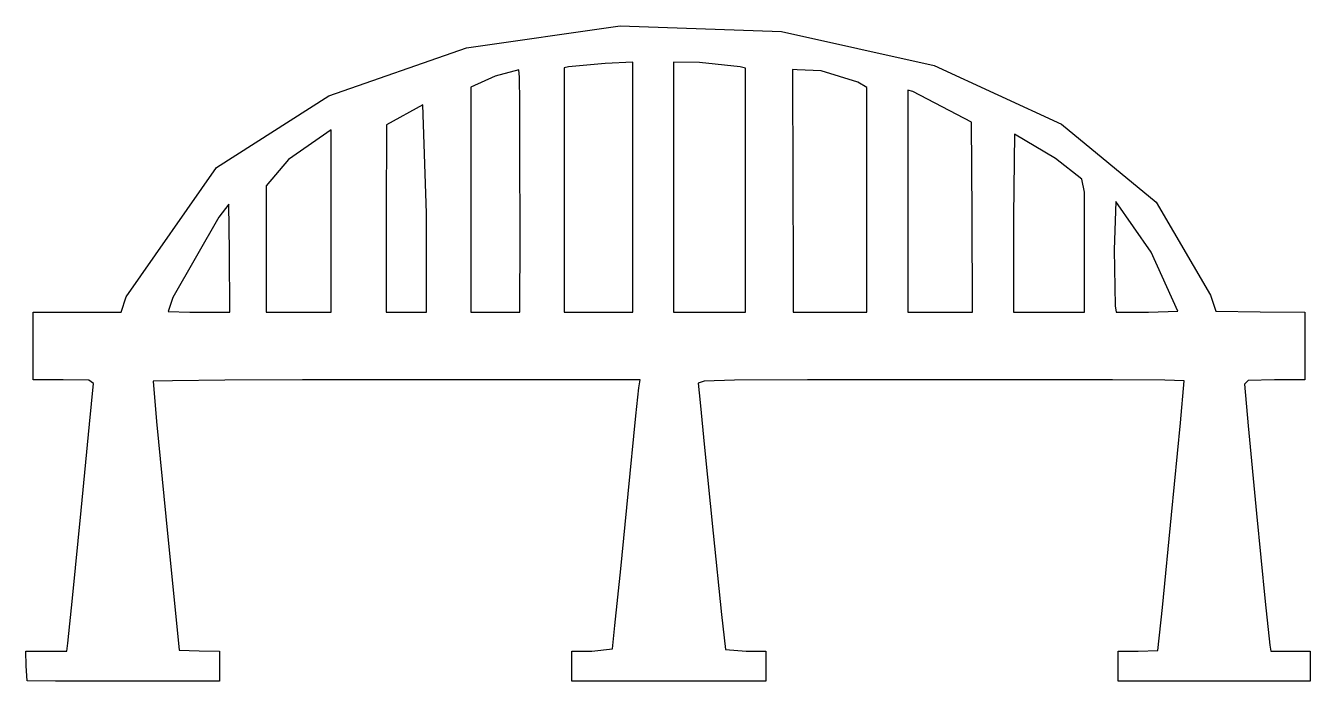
# Model space of a CAD drawing. Extents: x 0 to 12, y 0 to 6.1.
import ezdxf

# ---------------------------------------------------------------- set-up
doc = ezdxf.new("R2010")
doc.units = 0
doc.layers.get('0').update_dxf_attribs({"linetype": 'CONTINUOUS'})

msp = doc.modelspace()

# ---------------------------------------------------------------- linework, layer by layer
at = {"color": 0}
for p, q in [((4.11621, 5.91728), (5.5535, 6.12539)), ((5.5535, 6.12539), (7.06106, 6.07025)), ((7.06106, 6.07025), (8.48596, 5.75194)), ((2.83049, 5.46943), (4.11621, 5.91728)), ((5.41154, 5.77261), (5.07118, 5.73952)), ((5.67062, 5.78499), (5.41154, 5.77261)), ((5.67062, 4.6633), (5.67062, 5.78499)), ((6.29348, 5.78086), (6.05236, 5.78499)), ((6.05236, 5.78499), (6.05236, 3.44923)), ((6.67523, 5.73952), (6.29348, 5.78086)), ((4.3863, 5.6527), (4.15893, 5.55075)), ((4.60678, 5.71197), (4.3863, 5.6527)), ((4.61229, 5.64444), (4.60678, 5.71197)), ((4.61504, 5.40879), (4.61229, 5.64444)), ((5.07118, 5.73952), (5.03121, 5.73126)), ((5.03121, 5.73126), (5.03121, 3.44923)), ((6.72345, 5.72851), (6.67523, 5.73952)), ((6.72345, 4.63571), (6.72345, 5.72851)), ((7.20577, 5.71334), (7.16167, 5.71472)), ((7.16167, 5.71472), (7.1658, 4.6688)), ((7.43038, 5.70234), (7.20577, 5.71334)), ((7.77215, 5.59622), (7.43038, 5.70234)), ((8.48596, 5.75194), (9.67521, 5.20485)), ((4.15893, 5.55075), (4.15893, 3.44923)), ((7.85756, 5.54937), (7.77215, 5.59622)), ((7.85756, 4.54614), (7.85756, 5.54937)), ((8.28753, 5.5094), (8.2393, 5.52178)), ((8.2393, 5.52178), (8.2393, 3.44923)), ((1.78318, 4.79972), (2.83049, 5.46943)), ((4.61641, 4.94164), (4.61504, 5.40879)), ((8.83599, 5.22415), (8.28753, 5.5094)), ((3.71105, 5.38536), (3.3693, 5.19797)), ((3.74414, 4.3725), (3.71105, 5.38536)), ((3.3693, 5.19797), (3.36655, 4.36563)), ((8.84149, 4.36838), (8.83599, 5.22415)), ((9.67521, 5.20485), (10.5599, 4.47724)), ((2.85392, 5.1525), (2.45566, 4.87549)), ((2.85392, 4.28569), (2.85392, 5.1525)), ((9.23562, 5.11253), (9.22736, 4.3477)), ((9.62007, 4.88516), (9.23562, 5.11253)), ((4.61779, 4.17544), (4.61641, 4.94164)), ((2.45566, 4.87549), (2.24758, 4.63021)), ((9.86536, 4.69223), (9.62007, 4.88516)), ((0.938445, 3.59117), (1.78318, 4.79972)), ((9.8902, 4.57094), (9.86536, 4.69223)), ((2.24758, 4.63021), (2.24758, 3.44923)), ((5.67062, 3.44923), (5.67062, 4.6633)), ((6.72345, 3.44923), (6.72345, 4.63571)), ((7.1658, 4.6688), (7.16855, 3.853)), ((9.8902, 4.05694), (9.8902, 4.57094)), ((1.89756, 4.45795), (1.80523, 4.33532)), ((1.90307, 4.0156), (1.89756, 4.45795)), ((7.85756, 3.44923), (7.85756, 4.54614)), ((10.1823, 4.48275), (10.1672, 4.03077)), ((10.5144, 4.0101), (10.1823, 4.48275)), ((10.5599, 4.47724), (11.0684, 3.60772)), ((1.80523, 4.33532), (1.3739, 3.58704)), ((3.36655, 4.36563), (3.36655, 3.44923)), ((3.74414, 3.44923), (3.74414, 4.3725)), ((8.84562, 3.44923), (8.84149, 4.36838)), ((9.22736, 4.3477), (9.22736, 3.44923)), ((2.85392, 3.44923), (2.85392, 4.28569)), ((4.61641, 3.44923), (4.61779, 4.17544)), ((1.9072, 3.44923), (1.90307, 4.0156)), ((9.8902, 3.44923), (9.8902, 4.05694)), ((10.1672, 4.03077), (10.1768, 3.50711)), ((10.7625, 3.45888), (10.5144, 4.0101)), ((7.16855, 3.853), (7.16993, 3.48919)), ((11.0684, 3.60772), (11.1166, 3.45888)), ((0.892969, 3.44923), (0.938445, 3.59117)), ((1.3739, 3.58704), (1.33119, 3.45474)), ((7.16993, 3.48919), (7.16993, 3.44923)), ((10.1768, 3.50711), (10.1865, 3.44923)), ((0.068902, 2.81671), (0.068902, 3.44923)), ((0.068902, 3.44923), (0.892969, 3.44923)), ((1.33119, 3.45474), (1.53376, 3.44923)), ((1.53376, 3.44923), (1.9072, 3.44923)), ((2.24758, 3.44923), (2.85392, 3.44923)), ((3.36655, 3.44923), (3.74414, 3.44923)), ((4.15893, 3.44923), (4.61641, 3.44923)), ((5.03121, 3.44923), (5.67062, 3.44923)), ((6.05236, 3.44923), (6.72345, 3.44923)), ((7.16993, 3.44923), (7.85756, 3.44923)), ((8.2393, 3.44923), (8.84562, 3.44923)), ((9.22736, 3.44923), (9.8902, 3.44923)), ((10.1865, 3.44923), (10.4883, 3.44923)), ((10.4883, 3.44923), (10.7625, 3.45888)), ((11.1166, 3.45888), (11.5328, 3.45336)), ((11.5328, 3.45336), (11.9476, 3.44923)), ((11.9476, 3.44923), (11.9476, 2.81671)), ((0.350022, 2.81671), (0.068902, 2.81671)), ((0.591178, 2.81258), (0.350022, 2.81671)), ((0.63252, 2.78226), (0.591178, 2.81258)), ((0.596692, 2.40192), (0.63252, 2.78226)), ((1.37115, 2.80844), (1.18925, 2.80293)), ((1.18925, 2.80293), (1.22094, 2.42673)), ((1.86173, 2.81258), (1.37115, 2.80844)), ((2.5852, 2.81671), (1.86173, 2.81258)), ((3.46852, 2.81671), (2.5852, 2.81671)), ((5.73952, 2.81671), (3.46852, 2.81671)), ((5.72851, 2.74092), (5.73952, 2.81671)), ((6.33758, 2.80293), (6.2811, 2.78639)), ((6.2811, 2.78639), (6.29902, 2.60587)), ((6.62146, 2.81258), (6.33758, 2.80293)), ((7.30222, 2.81671), (6.62146, 2.81258)), ((8.54798, 2.81671), (7.30222, 2.81671)), ((9.42855, 2.81671), (8.54798, 2.81671)), ((10.1506, 2.81533), (9.42855, 2.81671)), ((10.6412, 2.81258), (10.1506, 2.81533)), ((10.8231, 2.80844), (10.6412, 2.81258)), ((10.7873, 2.4157), (10.8231, 2.80844)), ((11.4184, 2.8112), (11.384, 2.77675)), ((11.384, 2.77675), (11.4184, 2.38538)), ((11.6651, 2.81671), (11.4184, 2.8112)), ((11.9476, 2.81671), (11.6651, 2.81671)), ((5.70096, 2.48185), (5.72851, 2.74092)), ((6.29902, 2.60587), (6.34175, 2.18557)), ((0.518142, 1.59439), (0.596692, 2.40192)), ((1.22094, 2.42673), (1.30776, 1.54065)), ((5.62927, 1.75149), (5.70096, 2.48185)), ((10.7046, 1.55443), (10.7873, 2.4157)), ((11.4184, 2.38538), (11.4984, 1.56821)), ((6.34175, 2.18557), (6.42165, 1.38355)), ((5.559, 1.05006), (5.62927, 1.75149)), ((0.436838, 0.775836), (0.518142, 1.59439)), ((11.4984, 1.56821), (11.5796, 0.745518)), ((1.30776, 1.54065), (1.43316, 0.290766)), ((10.6192, 0.690397), (10.7046, 1.55443)), ((6.42165, 1.38355), (6.49884, 0.624251)), ((5.5039, 0.520898), (5.559, 1.05006)), ((0.39412, 0.356912), (0.436838, 0.775836)), ((11.5796, 0.745518), (11.6224, 0.338998)), ((6.49884, 0.624251), (6.53743, 0.297656)), ((10.5765, 0.286632), (10.6192, 0.690397)), ((5.48047, 0.304546), (5.5039, 0.520898)), ((0.005512, 0.146072), (0, 0.282498)), ((0, 0.282498), (0.383096, 0.282498)), ((0.383096, 0.282498), (0.39412, 0.356912)), ((1.43316, 0.290766), (1.62195, 0.285254)), ((1.62195, 0.285254), (1.81074, 0.28112)), ((1.81074, 0.28112), (1.81074, 0)), ((5.10148, 0), (5.10148, 0.282498)), ((5.10148, 0.282498), (5.28754, 0.282498)), ((5.28754, 0.282498), (5.48047, 0.304546)), ((6.53743, 0.297656), (6.73033, 0.282498)), ((6.73033, 0.282498), (6.91363, 0.282498)), ((6.91363, 0.282498), (6.91363, 0)), ((10.2044, 0), (10.2044, 0.282498)), ((10.2044, 0.282498), (10.3904, 0.282498)), ((10.3904, 0.282498), (10.5765, 0.286632)), ((11.6224, 0.338998), (11.632, 0.282498)), ((11.632, 0.282498), (11.9999, 0.282498)), ((11.9999, 0.282498), (11.9999, 0)), ((0.01378, 0.004134), (0.005512, 0.146072)), ((0.278364, 0.002756), (0.01378, 0.004134)), ((0.913638, 0), (0.278364, 0.002756)), ((1.81074, 0), (0.913638, 0)), ((6.91363, 0), (5.10148, 0)), ((11.9999, 0), (10.2044, 0))]:
    msp.add_line(p, q, dxfattribs=at)

doc.saveas('drawing.dxf')
